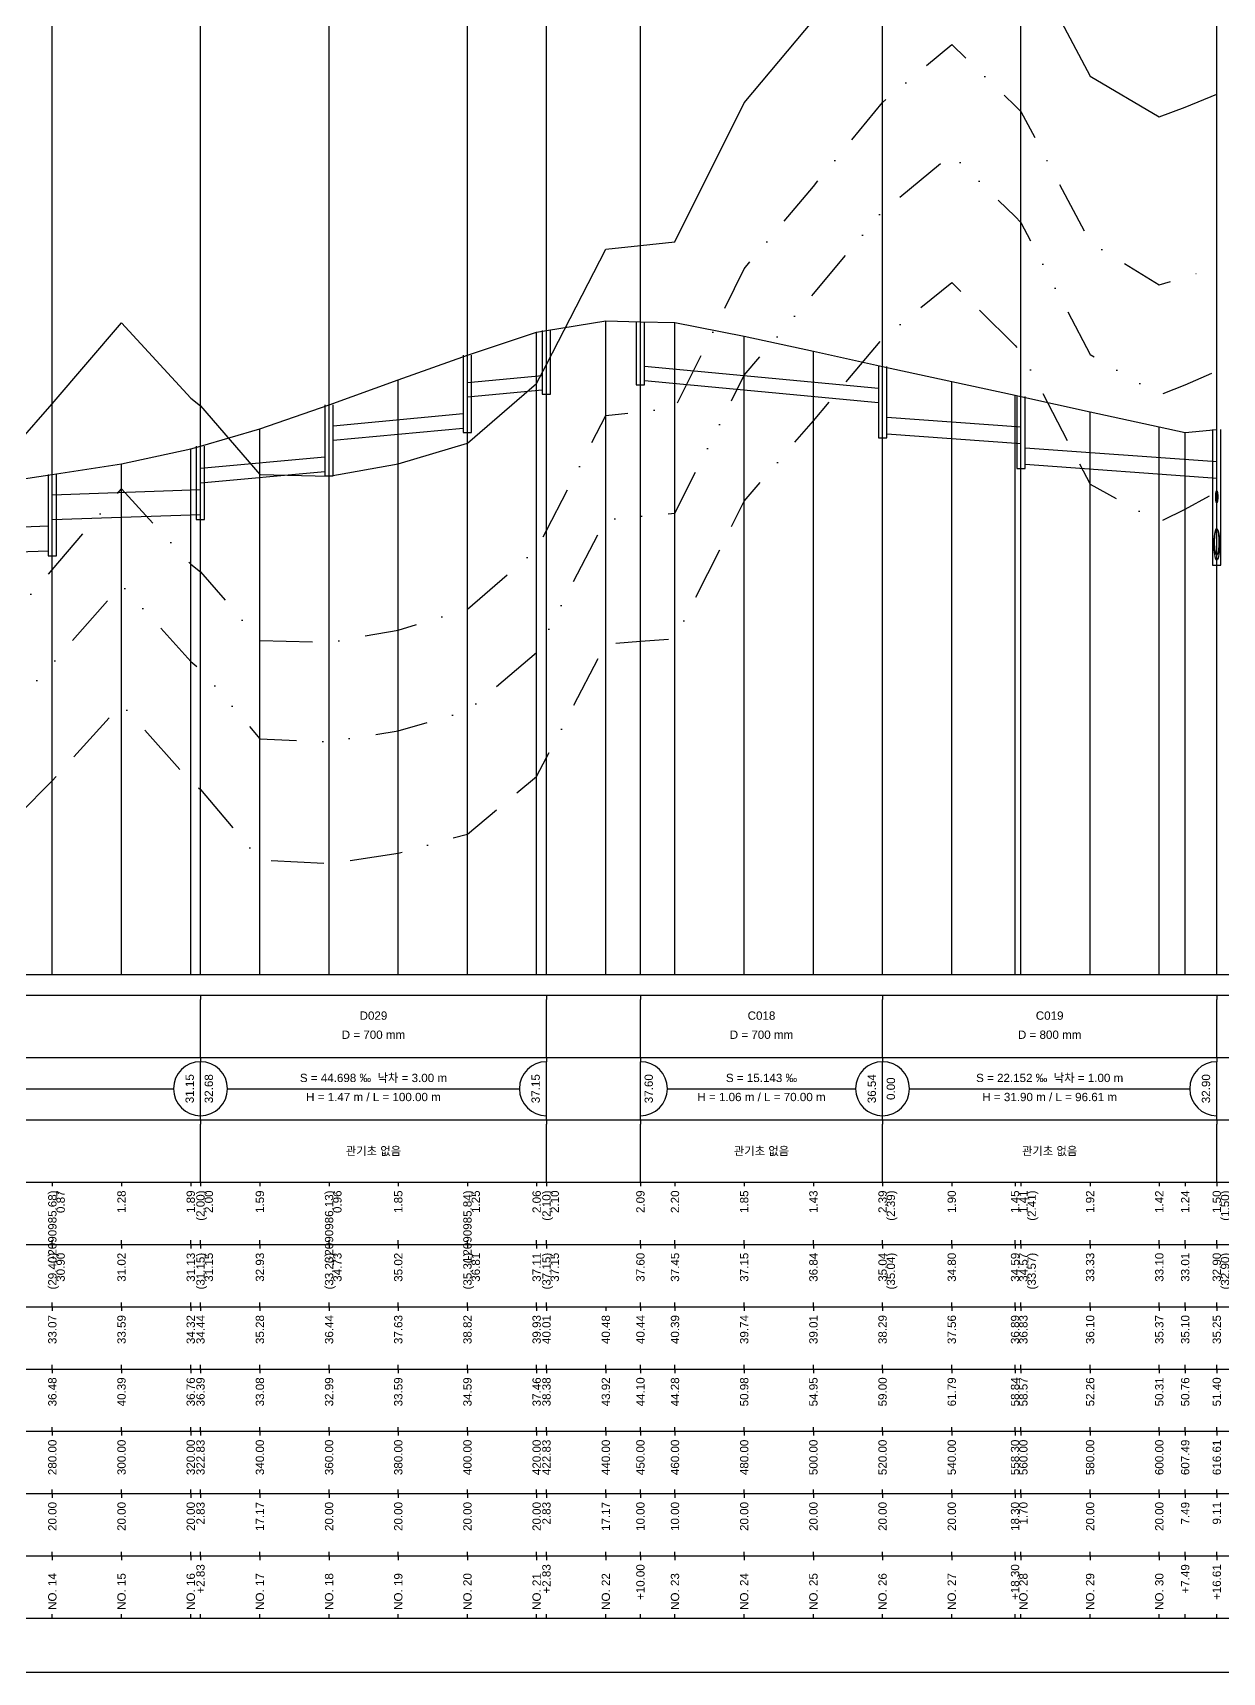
# Model space of a CAD drawing. Header units: millimetres. Extents: x -7351 to 135086, y 1419 to 5643.
# Drawn here: x 40588 to 40874.5, y 1419 to 1813.8 of the extents above; entities that cross this region are included whole.
import ezdxf
from ezdxf.enums import TextEntityAlignment as Align

# ---------------------------------------------------------------- set-up
doc = ezdxf.new("R2010")
doc.units = ezdxf.units.MM
for name, pattern in [('BORDER', [44.45, 12.7, -6.35, 12.7, -6.35, 0, -6.35]), ('DASHDOT', [25.4, 12.7, -6.35, 0, -6.35]), ('DIVIDE', [31.75, 12.7, -6.35, 0, -6.35, 0, -6.35])]:
    doc.linetypes.add(name, pattern=pattern)
for name, color, linetype in [('KZ_종단_계획선', 1, 'Continuous'), ('KZ_종단_관로', 4, 'Continuous'), ('KZ_종단_깃발', 7, 'Continuous'), ('KZ_종단_도각', 7, 'Continuous'), ('KZ_종단_맨홀', 4, 'Continuous'), ('KZ_종단_수직선', 7, 'Continuous'), ('KZ_종단_암선1', 56, 'DASHDOT'), ('KZ_종단_암선2', 4, 'DIVIDE'), ('KZ_종단_암선3', 6, 'BORDER'), ('KZ_종단_원형관', 4, 'Continuous'), ('KZ_종단_지반선', 3, 'Continuous'), ('KZ_종단_테이블문자', 7, 'Continuous'), ('KZ_종단_테이블선', 7, 'Continuous')]:
    doc.layers.add(name, color=color, linetype=linetype)
doc.styles.get("Standard").update_dxf_attribs({"font": 'arial.ttf'})

msp = doc.modelspace()

# ---------------------------------------------------------------- linework, layer by layer
at = {"layer": 'KZ_종단_계획선'}
msp.add_lwpolyline([(40576.03, 1704.92), (40592.69, 1707.4), (40609.36, 1710.01), (40626.03, 1713.64), (40628.38, 1714.25), (40642.69, 1718.43), (40659.36, 1724.24), (40676.03, 1730.19), (40692.69, 1736.14), (40709.36, 1741.69), (40711.72, 1742.08), (40726.03, 1744.44), (40734.36, 1744.22), (40742.69, 1744), (40759.36, 1740.75), (40776.03, 1737.11), (40792.69, 1733.47), (40809.36, 1729.83), (40824.61, 1726.5), (40826.03, 1726.19), (40842.69, 1722.54), (40859.36, 1718.9), (40865.6, 1717.54), (40873.2, 1718.28)], dxfattribs=at)
at = {"layer": 'KZ_종단_관로'}
for p, q in [((40735.36, 1733.54), (40791.69, 1728.24)), ((40692.69, 1729.61), (40710.72, 1731.29)), ((40735.36, 1730.04), (40791.69, 1724.74)), ((40692.69, 1726.11), (40710.72, 1727.79)), ((40660.36, 1719.17), (40691.69, 1722.11)), ((40793.69, 1721.24), (40826.03, 1718.88)), ((40660.36, 1715.67), (40691.69, 1718.61)), ((40793.69, 1717.24), (40826.03, 1714.88)), ((40827.03, 1713.88), (40873.2, 1710.54)), ((40628.38, 1708.94), (40658.36, 1711.67)), ((40827.03, 1709.88), (40873.2, 1706.54)), ((40628.38, 1705.44), (40658.36, 1708.17)), ((40592.69, 1702.56), (40628.38, 1703.79)), ((40592.69, 1696.56), (40628.38, 1697.79)), ((40543.69, 1693.33), (40591.69, 1695.06)), ((40543.69, 1687.33), (40591.69, 1689.06))]:
    msp.add_line(p, q, dxfattribs=at)
at = {"layer": 'KZ_종단_깃발'}
for p, q in [((40592.69, 1587.04), (40592.69, 1891)), ((40628.38, 1587.04), (40628.38, 1891)), ((40659.36, 1587.04), (40659.36, 1891)), ((40692.69, 1587.04), (40692.69, 1891)), ((40711.72, 1587.04), (40711.72, 1891)), ((40734.36, 1587.04), (40734.36, 1891)), ((40792.69, 1587.04), (40792.69, 1891)), ((40826.03, 1587.04), (40826.03, 1891)), ((40873.2, 1587.04), (40873.2, 1891))]:
    msp.add_line(p, q, dxfattribs=at)
at = {"layer": 'KZ_종단_도각'}
msp.add_lwpolyline([(40314.36, 1419.04), (41155.36, 1419.04), (41155.36, 2013.04), (40314.36, 2013.04)], close=True, dxfattribs=at)
at = {"layer": 'KZ_종단_맨홀'}
for points in [[(40710.72, 1742.08), (40710.72, 1726.75), (40712.72, 1726.75), (40712.72, 1742.08)], [(40733.36, 1744.22), (40733.36, 1729.06), (40735.36, 1729.06), (40735.36, 1744.22)], [(40691.69, 1736.14), (40691.69, 1717.57), (40693.69, 1717.57), (40693.69, 1736.14)], [(40791.69, 1733.47), (40791.69, 1716.23), (40793.69, 1716.23), (40793.69, 1733.47)], [(40825.03, 1726.19), (40825.03, 1708.87), (40827.03, 1708.87), (40827.03, 1726.19)], [(40658.36, 1724.24), (40658.36, 1707.13), (40660.36, 1707.13), (40660.36, 1724.24)], [(40872.2, 1718.28), (40872.2, 1685.6), (40874.2, 1685.6), (40874.2, 1718.28)], [(40627.38, 1714.25), (40627.38, 1696.56), (40629.38, 1696.56), (40629.38, 1714.25)], [(40591.69, 1707.4), (40591.69, 1687.83), (40593.69, 1687.83), (40593.69, 1707.4)]]:
    msp.add_lwpolyline(points, dxfattribs=at)
at = {"layer": 'KZ_종단_수직선'}
for p, q in [((40709.36, 1587.04), (40709.36, 1741.69)), ((40711.72, 1587.04), (40711.72, 1742.08)), ((40726.03, 1587.04), (40726.03, 1744.44)), ((40734.36, 1587.04), (40734.36, 1744.22)), ((40742.69, 1587.04), (40742.69, 1744)), ((40759.36, 1587.04), (40759.36, 1740.75)), ((40776.03, 1587.04), (40776.03, 1737.11)), ((40692.69, 1587.04), (40692.69, 1736.14)), ((40792.69, 1587.04), (40792.69, 1733.47)), ((40676.03, 1587.04), (40676.03, 1730.19)), ((40809.36, 1587.04), (40809.36, 1729.83)), ((40824.61, 1587.04), (40824.61, 1726.5)), ((40826.03, 1587.04), (40826.03, 1726.19)), ((40659.36, 1587.04), (40659.36, 1724.24)), ((40842.69, 1587.04), (40842.69, 1722.54)), ((40642.69, 1587.04), (40642.69, 1718.43)), ((40859.36, 1587.04), (40859.36, 1718.9)), ((40865.6, 1587.04), (40865.6, 1717.54)), ((40873.2, 1587.04), (40873.2, 1718.28)), ((40626.03, 1587.04), (40626.03, 1713.64)), ((40628.38, 1587.04), (40628.38, 1714.25)), ((40609.36, 1587.04), (40609.36, 1710.01)), ((40592.69, 1587.04), (40592.69, 1707.4))]:
    msp.add_line(p, q, dxfattribs=at)
at = {"layer": 'KZ_종단_암선1', "flags": 128}
msp.add_lwpolyline([(40359.36, 1652.81), (40364.88, 1659.89), (40364.88, 1659.89), (40364.88, 1659.89), (40364.88, 1659.89), (40364.88, 1652.55), (40376.03, 1674.18), (40376.45, 1676.28), (40392.69, 1690.95), (40409.36, 1686.85), (40426.03, 1685.72), (40442.69, 1682.06), (40459.36, 1684.26), (40476.03, 1692.26), (40492.69, 1686.11), (40505.27, 1679.6), (40505.27, 1679.6), (40505.27, 1679.6), (40505.27, 1679.6), (40505.27, 1679.6), (40505.27, 1679.6), (40505.27, 1679.64), (40509.36, 1677.47), (40511.1, 1676.97), (40526.03, 1672.6), (40542.69, 1664.63), (40559.36, 1665.29), (40576.03, 1665.64), (40592.69, 1684.49), (40609.36, 1703.99), (40626.03, 1685.85), (40628.38, 1683.98), (40642.69, 1667.45), (40659.36, 1667), (40676.03, 1669.97), (40692.69, 1675), (40709.36, 1689.35), (40711.72, 1693.92), (40726.03, 1721.65), (40734.36, 1722.55), (40742.69, 1723.45), (40759.36, 1756.95), (40776.03, 1776.81), (40792.69, 1797.04), (40809.36, 1811), (40824.61, 1796.24), (40826.03, 1794.87), (40842.69, 1763.36), (40859.36, 1753.07), (40865.6, 1754.94), (40873.2, 1757.62)], dxfattribs=at)
at = {"layer": 'KZ_종단_암선2', "flags": 128}
msp.add_lwpolyline([(40359.36, 1642.45), (40364.88, 1649.2), (40364.88, 1649.2), (40364.88, 1649.2), (40364.88, 1649.2), (40364.88, 1642.17), (40376.03, 1662.83), (40376.45, 1664.91), (40392.69, 1678.62), (40409.36, 1673.47), (40426.03, 1671.24), (40442.69, 1666.42), (40459.36, 1667.42), (40476.03, 1674.18), (40492.69, 1667.8), (40505.27, 1660.9), (40505.27, 1660.9), (40505.27, 1660.9), (40505.27, 1660.9), (40505.27, 1660.9), (40505.27, 1660.9), (40505.27, 1661.04), (40509.36, 1658.65), (40511.1, 1658.06), (40526.03, 1652.93), (40542.69, 1644.1), (40559.36, 1643.9), (40576.03, 1644.09), (40592.69, 1661.89), (40609.36, 1680.86), (40626.03, 1662.44), (40628.38, 1660.54), (40642.69, 1643.77), (40659.36, 1643.04), (40676.03, 1645.73), (40692.69, 1650.48), (40709.36, 1664.55), (40711.72, 1669.09), (40726.03, 1696.58), (40734.36, 1697.34), (40742.69, 1698.1), (40759.36, 1731.33), (40776.03, 1750.9), (40792.69, 1770.85), (40809.36, 1784.54), (40824.61, 1769.52), (40826.03, 1768.12), (40842.69, 1736.34), (40859.36, 1726.57), (40865.6, 1729), (40873.2, 1732.35)], dxfattribs=at)
at = {"layer": 'KZ_종단_암선3', "flags": 128}
msp.add_lwpolyline([(40359.36, 1628.9), (40364.88, 1635.23), (40364.88, 1635.23), (40364.88, 1635.23), (40364.88, 1635.23), (40364.88, 1628.61), (40376.03, 1647.99), (40376.45, 1650.03), (40392.69, 1662.49), (40409.36, 1655.98), (40426.03, 1652.31), (40442.69, 1645.98), (40459.36, 1645.4), (40476.03, 1650.54), (40492.69, 1643.85), (40505.27, 1636.55), (40505.27, 1636.55), (40505.27, 1636.55), (40505.27, 1636.55), (40505.27, 1636.55), (40505.27, 1636.55), (40505.27, 1636.77), (40509.36, 1634.17), (40511.1, 1633.48), (40526.03, 1627.57), (40542.69, 1617.87), (40559.36, 1616.79), (40576.03, 1616.94), (40592.69, 1633.64), (40609.36, 1652.13), (40626.03, 1633.53), (40628.38, 1631.6), (40642.69, 1614.67), (40659.36, 1613.77), (40676.03, 1616.27), (40692.69, 1620.85), (40709.36, 1634.74), (40711.72, 1639.25), (40726.03, 1666.59), (40734.36, 1667.26), (40742.69, 1667.93), (40759.36, 1700.97), (40776.03, 1720.36), (40792.69, 1740.14), (40809.36, 1753.65), (40824.61, 1738.46), (40826.03, 1737.05), (40842.69, 1705.08), (40859.36, 1695.99), (40865.6, 1699.06), (40873.2, 1703.2)], dxfattribs=at)
at = {"layer": 'KZ_종단_원형관'}
for p, q in [((40872.95, 1702.03), (40872.96, 1702.29)), ((40872.96, 1701.78), (40872.95, 1702.03)), ((40872.96, 1702.29), (40872.97, 1702.53)), ((40872.97, 1701.53), (40872.96, 1701.78)), ((40872.97, 1702.53), (40872.99, 1702.76)), ((40872.99, 1701.3), (40872.97, 1701.53)), ((40872.99, 1702.76), (40873.01, 1702.97)), ((40873.01, 1702.97), (40873.04, 1703.15)), ((40873.04, 1703.15), (40873.08, 1703.3)), ((40873.08, 1703.3), (40873.11, 1703.41)), ((40873.11, 1703.41), (40873.16, 1703.47)), ((40873.16, 1703.47), (40873.2, 1703.49)), ((40873.2, 1703.49), (40873.24, 1703.47)), ((40873.24, 1703.47), (40873.28, 1703.41)), ((40873.28, 1703.41), (40873.32, 1703.3)), ((40873.32, 1703.3), (40873.35, 1703.15)), ((40873.35, 1703.15), (40873.38, 1702.97)), ((40873.38, 1702.97), (40873.41, 1702.76)), ((40873.41, 1702.76), (40873.43, 1702.53)), ((40873.43, 1701.53), (40873.41, 1701.3)), ((40873.43, 1702.53), (40873.44, 1702.29)), ((40873.44, 1701.78), (40873.43, 1701.53)), ((40873.44, 1702.29), (40873.44, 1702.03)), ((40873.44, 1702.03), (40873.44, 1701.78)), ((40873.01, 1701.1), (40872.99, 1701.3)), ((40873.04, 1700.92), (40873.01, 1701.1)), ((40873.08, 1700.77), (40873.04, 1700.92)), ((40873.11, 1700.66), (40873.08, 1700.77)), ((40873.16, 1700.6), (40873.11, 1700.66)), ((40873.2, 1700.57), (40873.16, 1700.6)), ((40873.24, 1700.6), (40873.2, 1700.57)), ((40873.28, 1700.66), (40873.24, 1700.6)), ((40873.32, 1700.77), (40873.28, 1700.66)), ((40873.35, 1700.92), (40873.32, 1700.77)), ((40873.38, 1701.1), (40873.35, 1700.92)), ((40873.41, 1701.3), (40873.38, 1701.1)), ((40872.71, 1693.05), (40872.79, 1693.52)), ((40872.79, 1693.52), (40872.88, 1693.9)), ((40872.8, 1693.14), (40872.86, 1693.52)), ((40872.86, 1693.52), (40872.94, 1693.83)), ((40872.88, 1693.9), (40872.98, 1694.18)), ((40872.94, 1693.83), (40873.02, 1694.06)), ((40872.98, 1694.18), (40873.09, 1694.35)), ((40873.02, 1694.06), (40873.11, 1694.2)), ((40873.09, 1694.35), (40873.2, 1694.41)), ((40873.11, 1694.2), (40873.2, 1694.25)), ((40873.2, 1694.41), (40873.31, 1694.35)), ((40873.2, 1694.25), (40873.29, 1694.2)), ((40873.29, 1694.2), (40873.37, 1694.06)), ((40873.31, 1694.35), (40873.41, 1694.18)), ((40873.37, 1694.06), (40873.46, 1693.83)), ((40873.41, 1694.18), (40873.51, 1693.9)), ((40873.46, 1693.83), (40873.53, 1693.52)), ((40873.51, 1693.9), (40873.61, 1693.52)), ((40873.53, 1693.52), (40873.59, 1693.14)), ((40873.61, 1693.52), (40873.68, 1693.05)), ((40872.56, 1690.6), (40872.57, 1691.26)), ((40872.57, 1689.94), (40872.56, 1690.6)), ((40872.57, 1691.26), (40872.6, 1691.9)), ((40872.6, 1689.3), (40872.57, 1689.94)), ((40872.6, 1691.9), (40872.65, 1692.5)), ((40872.65, 1692.5), (40872.71, 1693.05)), ((40872.68, 1691.14), (40872.69, 1691.68)), ((40872.69, 1690.6), (40872.68, 1691.14)), ((40872.69, 1691.68), (40872.71, 1692.21)), ((40872.71, 1690.08), (40872.69, 1690.6)), ((40872.71, 1692.21), (40872.75, 1692.7)), ((40872.75, 1689.59), (40872.71, 1690.08)), ((40872.75, 1692.7), (40872.8, 1693.14)), ((40872.8, 1689.15), (40872.75, 1689.59)), ((40873.59, 1693.14), (40873.65, 1692.7)), ((40873.65, 1689.59), (40873.59, 1689.15)), ((40873.65, 1692.7), (40873.68, 1692.21)), ((40873.68, 1690.08), (40873.65, 1689.59)), ((40873.68, 1693.05), (40873.75, 1692.5)), ((40873.68, 1692.21), (40873.71, 1691.68)), ((40873.71, 1690.6), (40873.68, 1690.08)), ((40873.71, 1691.68), (40873.71, 1691.14)), ((40873.71, 1691.14), (40873.71, 1690.6)), ((40873.75, 1692.5), (40873.79, 1691.9)), ((40873.79, 1691.9), (40873.82, 1691.26)), ((40873.82, 1689.94), (40873.79, 1689.3)), ((40873.82, 1691.26), (40873.83, 1690.6)), ((40873.83, 1690.6), (40873.82, 1689.94)), ((40872.65, 1688.69), (40872.6, 1689.3)), ((40872.71, 1688.15), (40872.65, 1688.69)), ((40872.79, 1687.68), (40872.71, 1688.15)), ((40872.88, 1687.3), (40872.79, 1687.68)), ((40872.86, 1688.77), (40872.8, 1689.15)), ((40872.94, 1688.45), (40872.86, 1688.77)), ((40872.98, 1687.02), (40872.88, 1687.3)), ((40873.02, 1688.23), (40872.94, 1688.45)), ((40873.09, 1686.85), (40872.98, 1687.02)), ((40873.11, 1688.09), (40873.02, 1688.23)), ((40873.2, 1686.79), (40873.09, 1686.85)), ((40873.2, 1688.04), (40873.11, 1688.09)), ((40873.29, 1688.09), (40873.2, 1688.04)), ((40873.31, 1686.85), (40873.2, 1686.79)), ((40873.37, 1688.23), (40873.29, 1688.09)), ((40873.41, 1687.02), (40873.31, 1686.85)), ((40873.46, 1688.45), (40873.37, 1688.23)), ((40873.51, 1687.3), (40873.41, 1687.02)), ((40873.53, 1688.77), (40873.46, 1688.45)), ((40873.61, 1687.68), (40873.51, 1687.3)), ((40873.59, 1689.15), (40873.53, 1688.77)), ((40873.68, 1688.15), (40873.61, 1687.68)), ((40873.75, 1688.69), (40873.68, 1688.15)), ((40873.79, 1689.3), (40873.75, 1688.69))]:
    msp.add_line(p, q, dxfattribs=at)
at = {"layer": 'KZ_종단_지반선', "flags": 128}
for points in [[(40826.03, 1834.87), (40842.69, 1803.36), (40859.36, 1793.57), (40865.6, 1795.84), (40873.2, 1799.02)], [(40576.03, 1705.54), (40592.69, 1724.46), (40609.36, 1743.99), (40626.03, 1725.85), (40628.38, 1723.98), (40642.69, 1707.45), (40659.36, 1707), (40676.03, 1709.97), (40692.69, 1715), (40709.36, 1729.35), (40711.72, 1733.92), (40726.03, 1761.65), (40734.36, 1762.55), (40742.69, 1763.45), (40759.36, 1796.95), (40776.03, 1816.81)]]:
    msp.add_lwpolyline(points, dxfattribs=at)
at = {"layer": 'KZ_종단_테이블문자'}
for p, q in [((40628.38, 1582.04), (40628.38, 1581.04)), ((40628.38, 1582.04), (40628.38, 1581.04)), ((40628.38, 1568.04), (40628.38, 1581.04)), ((40628.38, 1568.04), (40628.38, 1581.04)), ((40711.72, 1582.04), (40711.72, 1581.04)), ((40711.72, 1568.04), (40711.72, 1581.04)), ((40734.36, 1582.04), (40734.36, 1581.04)), ((40734.36, 1568.04), (40734.36, 1581.04)), ((40792.69, 1582.04), (40792.69, 1581.04)), ((40792.69, 1582.04), (40792.69, 1581.04)), ((40792.69, 1568.04), (40792.69, 1581.04)), ((40792.69, 1568.04), (40792.69, 1581.04)), ((40873.2, 1582.04), (40873.2, 1581.04)), ((40873.2, 1568.04), (40873.2, 1581.04)), ((40628.38, 1567.04), (40628.38, 1568.04)), ((40628.38, 1567.04), (40628.38, 1568.04)), ((40711.72, 1567.04), (40711.72, 1568.04)), ((40734.36, 1567.04), (40734.36, 1568.04)), ((40792.69, 1567.04), (40792.69, 1568.04)), ((40792.69, 1567.04), (40792.69, 1568.04)), ((40873.2, 1567.04), (40873.2, 1568.04)), ((40628.38, 1567.04), (40628.38, 1566.04)), ((40628.38, 1567.04), (40628.38, 1566.04)), ((40628.38, 1553.04), (40628.38, 1566.04)), ((40628.38, 1553.04), (40628.38, 1566.04)), ((40711.72, 1567.04), (40711.72, 1566.04)), ((40711.72, 1553.04), (40711.72, 1566.04)), ((40734.36, 1567.04), (40734.36, 1566.04)), ((40734.36, 1553.04), (40734.36, 1566.04)), ((40792.69, 1567.04), (40792.69, 1566.04)), ((40792.69, 1567.04), (40792.69, 1566.04)), ((40792.69, 1553.04), (40792.69, 1566.04)), ((40792.69, 1553.04), (40792.69, 1566.04)), ((40873.2, 1567.04), (40873.2, 1566.04)), ((40873.2, 1553.04), (40873.2, 1566.04)), ((40511.68, 1559.54), (40621.97, 1559.54)), ((40634.8, 1559.54), (40705.3, 1559.54)), ((40740.78, 1559.54), (40786.28, 1559.54)), ((40799.11, 1559.54), (40866.78, 1559.54)), ((40628.38, 1552.04), (40628.38, 1553.04)), ((40628.38, 1552.04), (40628.38, 1553.04)), ((40628.38, 1552.04), (40628.38, 1551.04)), ((40628.38, 1552.04), (40628.38, 1551.04)), ((40711.72, 1552.04), (40711.72, 1553.04)), ((40711.72, 1552.04), (40711.72, 1551.04)), ((40734.36, 1552.04), (40734.36, 1553.04)), ((40734.36, 1552.04), (40734.36, 1551.04)), ((40792.69, 1552.04), (40792.69, 1553.04)), ((40792.69, 1552.04), (40792.69, 1553.04)), ((40792.69, 1552.04), (40792.69, 1551.04)), ((40792.69, 1552.04), (40792.69, 1551.04)), ((40873.2, 1552.04), (40873.2, 1553.04)), ((40873.2, 1552.04), (40873.2, 1551.04)), ((40628.38, 1538.04), (40628.38, 1551.04)), ((40628.38, 1538.04), (40628.38, 1551.04)), ((40711.72, 1538.04), (40711.72, 1551.04)), ((40734.36, 1538.04), (40734.36, 1551.04)), ((40792.69, 1538.04), (40792.69, 1551.04)), ((40792.69, 1538.04), (40792.69, 1551.04)), ((40873.2, 1538.04), (40873.2, 1551.04)), ((40628.38, 1537.04), (40628.38, 1538.04)), ((40628.38, 1537.04), (40628.38, 1538.04)), ((40711.72, 1537.04), (40711.72, 1538.04)), ((40734.36, 1537.04), (40734.36, 1538.04)), ((40792.69, 1537.04), (40792.69, 1538.04)), ((40792.69, 1537.04), (40792.69, 1538.04)), ((40873.2, 1537.04), (40873.2, 1538.04))]:
    msp.add_line(p, q, dxfattribs=at)
for centre, start, end in [((40628.38, 1559.54), 90, 270), ((40628.38, 1559.54), 270, 90), ((40711.72, 1559.54), 90, 270), ((40734.36, 1559.54), 270, 90), ((40792.69, 1559.54), 90, 270), ((40792.69, 1559.54), 270, 90), ((40873.2, 1559.54), 90, 270)]:
    msp.add_arc(centre, 6.5, start, end, dxfattribs=at)
at = {"layer": 'KZ_종단_테이블선'}
for p, q in [((40339.36, 1587.04), (40878.2, 1587.04)), ((40339.36, 1582.04), (40878.2, 1582.04)), ((40339.36, 1567.04), (40878.2, 1567.04)), ((40339.36, 1552.04), (40878.2, 1552.04)), ((40339.36, 1537.04), (40878.2, 1537.04)), ((40592.69, 1537.04), (40592.69, 1536.04)), ((40609.36, 1537.04), (40609.36, 1536.04)), ((40626.03, 1537.04), (40626.03, 1536.04)), ((40628.38, 1537.04), (40628.38, 1536.04)), ((40642.69, 1537.04), (40642.69, 1536.04)), ((40659.36, 1537.04), (40659.36, 1536.04)), ((40676.03, 1537.04), (40676.03, 1536.04)), ((40692.69, 1537.04), (40692.69, 1536.04)), ((40709.36, 1537.04), (40709.36, 1536.04)), ((40711.72, 1537.04), (40711.72, 1536.04)), ((40734.36, 1537.04), (40734.36, 1536.04)), ((40742.69, 1537.04), (40742.69, 1536.04)), ((40759.36, 1537.04), (40759.36, 1536.04)), ((40776.03, 1537.04), (40776.03, 1536.04)), ((40792.69, 1537.04), (40792.69, 1536.04)), ((40809.36, 1537.04), (40809.36, 1536.04)), ((40824.61, 1537.04), (40824.61, 1536.04)), ((40826.03, 1537.04), (40826.03, 1536.04)), ((40842.69, 1537.04), (40842.69, 1536.04)), ((40859.36, 1537.04), (40859.36, 1536.04)), ((40865.6, 1537.04), (40865.6, 1536.04)), ((40873.2, 1537.04), (40873.2, 1536.04)), ((40339.36, 1522.04), (40878.2, 1522.04)), ((40592.69, 1522.04), (40592.69, 1523.04)), ((40592.69, 1522.04), (40592.69, 1521.04)), ((40609.36, 1522.04), (40609.36, 1523.04)), ((40609.36, 1522.04), (40609.36, 1521.04)), ((40626.03, 1522.04), (40626.03, 1523.04)), ((40626.03, 1522.04), (40626.03, 1521.04)), ((40628.38, 1522.04), (40628.38, 1523.04)), ((40628.38, 1522.04), (40628.38, 1521.04)), ((40642.69, 1522.04), (40642.69, 1523.04)), ((40642.69, 1522.04), (40642.69, 1521.04)), ((40659.36, 1522.04), (40659.36, 1523.04)), ((40659.36, 1522.04), (40659.36, 1521.04)), ((40676.03, 1522.04), (40676.03, 1523.04)), ((40676.03, 1522.04), (40676.03, 1521.04)), ((40692.69, 1522.04), (40692.69, 1523.04)), ((40692.69, 1522.04), (40692.69, 1521.04)), ((40709.36, 1522.04), (40709.36, 1523.04)), ((40709.36, 1522.04), (40709.36, 1521.04)), ((40711.72, 1522.04), (40711.72, 1523.04)), ((40711.72, 1522.04), (40711.72, 1521.04)), ((40734.36, 1522.04), (40734.36, 1523.04)), ((40734.36, 1522.04), (40734.36, 1521.04)), ((40742.69, 1522.04), (40742.69, 1523.04)), ((40742.69, 1522.04), (40742.69, 1521.04)), ((40759.36, 1522.04), (40759.36, 1523.04)), ((40759.36, 1522.04), (40759.36, 1521.04)), ((40776.03, 1522.04), (40776.03, 1523.04)), ((40776.03, 1522.04), (40776.03, 1521.04)), ((40792.69, 1522.04), (40792.69, 1523.04)), ((40792.69, 1522.04), (40792.69, 1521.04)), ((40809.36, 1522.04), (40809.36, 1523.04)), ((40809.36, 1522.04), (40809.36, 1521.04)), ((40824.61, 1522.04), (40824.61, 1523.04)), ((40824.61, 1522.04), (40824.61, 1521.04)), ((40826.03, 1522.04), (40826.03, 1523.04)), ((40826.03, 1522.04), (40826.03, 1521.04)), ((40842.69, 1522.04), (40842.69, 1523.04)), ((40842.69, 1522.04), (40842.69, 1521.04)), ((40859.36, 1522.04), (40859.36, 1523.04)), ((40859.36, 1522.04), (40859.36, 1521.04)), ((40865.6, 1522.04), (40865.6, 1523.04)), ((40865.6, 1522.04), (40865.6, 1521.04)), ((40873.2, 1522.04), (40873.2, 1523.04)), ((40873.2, 1522.04), (40873.2, 1521.04)), ((40592.69, 1507.04), (40592.69, 1508.04)), ((40609.36, 1507.04), (40609.36, 1508.04)), ((40626.03, 1507.04), (40626.03, 1508.04)), ((40628.38, 1507.04), (40628.38, 1508.04)), ((40642.69, 1507.04), (40642.69, 1508.04)), ((40659.36, 1507.04), (40659.36, 1508.04)), ((40676.03, 1507.04), (40676.03, 1508.04)), ((40692.69, 1507.04), (40692.69, 1508.04)), ((40709.36, 1507.04), (40709.36, 1508.04)), ((40711.72, 1507.04), (40711.72, 1508.04)), ((40734.36, 1507.04), (40734.36, 1508.04)), ((40742.69, 1507.04), (40742.69, 1508.04)), ((40759.36, 1507.04), (40759.36, 1508.04)), ((40776.03, 1507.04), (40776.03, 1508.04)), ((40792.69, 1507.04), (40792.69, 1508.04)), ((40809.36, 1507.04), (40809.36, 1508.04)), ((40824.61, 1507.04), (40824.61, 1508.04)), ((40826.03, 1507.04), (40826.03, 1508.04)), ((40842.69, 1507.04), (40842.69, 1508.04)), ((40859.36, 1507.04), (40859.36, 1508.04)), ((40865.6, 1507.04), (40865.6, 1508.04)), ((40873.2, 1507.04), (40873.2, 1508.04)), ((40339.36, 1507.04), (40878.2, 1507.04)), ((40592.69, 1507.04), (40592.69, 1506.04)), ((40609.36, 1507.04), (40609.36, 1506.04)), ((40626.03, 1507.04), (40626.03, 1506.04)), ((40628.38, 1507.04), (40628.38, 1506.04)), ((40642.69, 1507.04), (40642.69, 1506.04)), ((40659.36, 1507.04), (40659.36, 1506.04)), ((40676.03, 1507.04), (40676.03, 1506.04)), ((40692.69, 1507.04), (40692.69, 1506.04)), ((40709.36, 1507.04), (40709.36, 1506.04)), ((40711.72, 1507.04), (40711.72, 1506.04)), ((40726.03, 1507.04), (40726.03, 1506.04)), ((40734.36, 1507.04), (40734.36, 1506.04)), ((40742.69, 1507.04), (40742.69, 1506.04)), ((40759.36, 1507.04), (40759.36, 1506.04)), ((40776.03, 1507.04), (40776.03, 1506.04)), ((40792.69, 1507.04), (40792.69, 1506.04)), ((40809.36, 1507.04), (40809.36, 1506.04)), ((40824.61, 1507.04), (40824.61, 1506.04)), ((40826.03, 1507.04), (40826.03, 1506.04)), ((40842.69, 1507.04), (40842.69, 1506.04)), ((40859.36, 1507.04), (40859.36, 1506.04)), ((40865.6, 1507.04), (40865.6, 1506.04)), ((40873.2, 1507.04), (40873.2, 1506.04)), ((40592.69, 1492.04), (40592.69, 1493.04)), ((40609.36, 1492.04), (40609.36, 1493.04)), ((40626.03, 1492.04), (40626.03, 1493.04)), ((40628.38, 1492.04), (40628.38, 1493.04)), ((40642.69, 1492.04), (40642.69, 1493.04)), ((40659.36, 1492.04), (40659.36, 1493.04)), ((40676.03, 1492.04), (40676.03, 1493.04)), ((40692.69, 1492.04), (40692.69, 1493.04)), ((40709.36, 1492.04), (40709.36, 1493.04)), ((40711.72, 1492.04), (40711.72, 1493.04)), ((40726.03, 1492.04), (40726.03, 1493.04)), ((40734.36, 1492.04), (40734.36, 1493.04)), ((40742.69, 1492.04), (40742.69, 1493.04)), ((40759.36, 1492.04), (40759.36, 1493.04)), ((40776.03, 1492.04), (40776.03, 1493.04)), ((40792.69, 1492.04), (40792.69, 1493.04)), ((40809.36, 1492.04), (40809.36, 1493.04)), ((40824.61, 1492.04), (40824.61, 1493.04)), ((40826.03, 1492.04), (40826.03, 1493.04)), ((40842.69, 1492.04), (40842.69, 1493.04)), ((40859.36, 1492.04), (40859.36, 1493.04)), ((40865.6, 1492.04), (40865.6, 1493.04)), ((40873.2, 1492.04), (40873.2, 1493.04)), ((40339.36, 1492.04), (40878.2, 1492.04)), ((40592.69, 1492.04), (40592.69, 1491.04)), ((40609.36, 1492.04), (40609.36, 1491.04)), ((40626.03, 1492.04), (40626.03, 1491.04)), ((40628.38, 1492.04), (40628.38, 1491.04)), ((40642.69, 1492.04), (40642.69, 1491.04)), ((40659.36, 1492.04), (40659.36, 1491.04)), ((40676.03, 1492.04), (40676.03, 1491.04)), ((40692.69, 1492.04), (40692.69, 1491.04)), ((40709.36, 1492.04), (40709.36, 1491.04)), ((40711.72, 1492.04), (40711.72, 1491.04)), ((40726.03, 1492.04), (40726.03, 1491.04)), ((40734.36, 1492.04), (40734.36, 1491.04)), ((40742.69, 1492.04), (40742.69, 1491.04)), ((40759.36, 1492.04), (40759.36, 1491.04)), ((40776.03, 1492.04), (40776.03, 1491.04)), ((40792.69, 1492.04), (40792.69, 1491.04)), ((40809.36, 1492.04), (40809.36, 1491.04)), ((40824.61, 1492.04), (40824.61, 1491.04)), ((40826.03, 1492.04), (40826.03, 1491.04)), ((40842.69, 1492.04), (40842.69, 1491.04)), ((40859.36, 1492.04), (40859.36, 1491.04)), ((40865.6, 1492.04), (40865.6, 1491.04)), ((40873.2, 1492.04), (40873.2, 1491.04)), ((40339.36, 1477.04), (40878.2, 1477.04)), ((40592.69, 1477.04), (40592.69, 1478.04)), ((40592.69, 1477.04), (40592.69, 1476.04)), ((40609.36, 1477.04), (40609.36, 1478.04)), ((40609.36, 1477.04), (40609.36, 1476.04)), ((40626.03, 1477.04), (40626.03, 1478.04)), ((40626.03, 1477.04), (40626.03, 1476.04)), ((40628.38, 1477.04), (40628.38, 1478.04)), ((40628.38, 1477.04), (40628.38, 1476.04)), ((40642.69, 1477.04), (40642.69, 1478.04)), ((40642.69, 1477.04), (40642.69, 1476.04)), ((40659.36, 1477.04), (40659.36, 1478.04)), ((40659.36, 1477.04), (40659.36, 1476.04)), ((40676.03, 1477.04), (40676.03, 1478.04)), ((40676.03, 1477.04), (40676.03, 1476.04)), ((40692.69, 1477.04), (40692.69, 1478.04)), ((40692.69, 1477.04), (40692.69, 1476.04)), ((40709.36, 1477.04), (40709.36, 1478.04)), ((40709.36, 1477.04), (40709.36, 1476.04)), ((40711.72, 1477.04), (40711.72, 1478.04)), ((40711.72, 1477.04), (40711.72, 1476.04)), ((40726.03, 1477.04), (40726.03, 1478.04)), ((40726.03, 1477.04), (40726.03, 1476.04)), ((40734.36, 1477.04), (40734.36, 1478.04)), ((40734.36, 1477.04), (40734.36, 1476.04)), ((40742.69, 1477.04), (40742.69, 1478.04)), ((40742.69, 1477.04), (40742.69, 1476.04)), ((40759.36, 1477.04), (40759.36, 1478.04)), ((40759.36, 1477.04), (40759.36, 1476.04)), ((40776.03, 1477.04), (40776.03, 1478.04)), ((40776.03, 1477.04), (40776.03, 1476.04)), ((40792.69, 1477.04), (40792.69, 1478.04)), ((40792.69, 1477.04), (40792.69, 1476.04)), ((40809.36, 1477.04), (40809.36, 1478.04)), ((40809.36, 1477.04), (40809.36, 1476.04)), ((40824.61, 1477.04), (40824.61, 1478.04)), ((40824.61, 1477.04), (40824.61, 1476.04)), ((40826.03, 1477.04), (40826.03, 1478.04)), ((40826.03, 1477.04), (40826.03, 1476.04)), ((40842.69, 1477.04), (40842.69, 1478.04)), ((40842.69, 1477.04), (40842.69, 1476.04)), ((40859.36, 1477.04), (40859.36, 1478.04)), ((40859.36, 1477.04), (40859.36, 1476.04)), ((40865.6, 1477.04), (40865.6, 1478.04)), ((40865.6, 1477.04), (40865.6, 1476.04)), ((40873.2, 1477.04), (40873.2, 1478.04)), ((40873.2, 1477.04), (40873.2, 1476.04)), ((40339.36, 1462.04), (40878.2, 1462.04)), ((40592.69, 1462.04), (40592.69, 1463.04)), ((40592.69, 1462.04), (40592.69, 1461.04)), ((40609.36, 1462.04), (40609.36, 1463.04)), ((40609.36, 1462.04), (40609.36, 1461.04)), ((40626.03, 1462.04), (40626.03, 1463.04)), ((40626.03, 1462.04), (40626.03, 1461.04)), ((40628.38, 1462.04), (40628.38, 1463.04)), ((40628.38, 1462.04), (40628.38, 1461.04)), ((40642.69, 1462.04), (40642.69, 1463.04)), ((40642.69, 1462.04), (40642.69, 1461.04)), ((40659.36, 1462.04), (40659.36, 1463.04)), ((40659.36, 1462.04), (40659.36, 1461.04)), ((40676.03, 1462.04), (40676.03, 1463.04)), ((40676.03, 1462.04), (40676.03, 1461.04)), ((40692.69, 1462.04), (40692.69, 1463.04)), ((40692.69, 1462.04), (40692.69, 1461.04)), ((40709.36, 1462.04), (40709.36, 1463.04)), ((40709.36, 1462.04), (40709.36, 1461.04)), ((40711.72, 1462.04), (40711.72, 1463.04)), ((40711.72, 1462.04), (40711.72, 1461.04)), ((40726.03, 1462.04), (40726.03, 1463.04)), ((40726.03, 1462.04), (40726.03, 1461.04)), ((40734.36, 1462.04), (40734.36, 1463.04)), ((40734.36, 1462.04), (40734.36, 1461.04)), ((40742.69, 1462.04), (40742.69, 1463.04)), ((40742.69, 1462.04), (40742.69, 1461.04)), ((40759.36, 1462.04), (40759.36, 1463.04)), ((40759.36, 1462.04), (40759.36, 1461.04)), ((40776.03, 1462.04), (40776.03, 1463.04)), ((40776.03, 1462.04), (40776.03, 1461.04)), ((40792.69, 1462.04), (40792.69, 1463.04)), ((40792.69, 1462.04), (40792.69, 1461.04)), ((40809.36, 1462.04), (40809.36, 1463.04)), ((40809.36, 1462.04), (40809.36, 1461.04)), ((40824.61, 1462.04), (40824.61, 1463.04)), ((40824.61, 1462.04), (40824.61, 1461.04)), ((40826.03, 1462.04), (40826.03, 1463.04)), ((40826.03, 1462.04), (40826.03, 1461.04)), ((40842.69, 1462.04), (40842.69, 1463.04)), ((40842.69, 1462.04), (40842.69, 1461.04)), ((40859.36, 1462.04), (40859.36, 1463.04)), ((40859.36, 1462.04), (40859.36, 1461.04)), ((40865.6, 1462.04), (40865.6, 1463.04)), ((40865.6, 1462.04), (40865.6, 1461.04)), ((40873.2, 1462.04), (40873.2, 1463.04)), ((40873.2, 1462.04), (40873.2, 1461.04)), ((40339.36, 1447.04), (40878.2, 1447.04)), ((40592.69, 1447.04), (40592.69, 1448.04)), ((40592.69, 1447.04), (40592.69, 1446.04)), ((40609.36, 1447.04), (40609.36, 1448.04)), ((40609.36, 1447.04), (40609.36, 1446.04)), ((40626.03, 1447.04), (40626.03, 1448.04)), ((40626.03, 1447.04), (40626.03, 1446.04)), ((40628.38, 1447.04), (40628.38, 1448.04)), ((40628.38, 1447.04), (40628.38, 1446.04)), ((40642.69, 1447.04), (40642.69, 1448.04)), ((40642.69, 1447.04), (40642.69, 1446.04)), ((40659.36, 1447.04), (40659.36, 1448.04)), ((40659.36, 1447.04), (40659.36, 1446.04)), ((40676.03, 1447.04), (40676.03, 1448.04)), ((40676.03, 1447.04), (40676.03, 1446.04)), ((40692.69, 1447.04), (40692.69, 1448.04)), ((40692.69, 1447.04), (40692.69, 1446.04)), ((40709.36, 1447.04), (40709.36, 1448.04)), ((40709.36, 1447.04), (40709.36, 1446.04)), ((40711.72, 1447.04), (40711.72, 1448.04)), ((40711.72, 1447.04), (40711.72, 1446.04)), ((40726.03, 1447.04), (40726.03, 1448.04)), ((40726.03, 1447.04), (40726.03, 1446.04)), ((40734.36, 1447.04), (40734.36, 1448.04)), ((40734.36, 1447.04), (40734.36, 1446.04)), ((40742.69, 1447.04), (40742.69, 1448.04)), ((40742.69, 1447.04), (40742.69, 1446.04)), ((40759.36, 1447.04), (40759.36, 1448.04)), ((40759.36, 1447.04), (40759.36, 1446.04)), ((40776.03, 1447.04), (40776.03, 1448.04)), ((40776.03, 1447.04), (40776.03, 1446.04)), ((40792.69, 1447.04), (40792.69, 1448.04)), ((40792.69, 1447.04), (40792.69, 1446.04)), ((40809.36, 1447.04), (40809.36, 1448.04)), ((40809.36, 1447.04), (40809.36, 1446.04)), ((40824.61, 1447.04), (40824.61, 1448.04)), ((40824.61, 1447.04), (40824.61, 1446.04)), ((40826.03, 1447.04), (40826.03, 1448.04)), ((40826.03, 1447.04), (40826.03, 1446.04)), ((40842.69, 1447.04), (40842.69, 1448.04)), ((40842.69, 1447.04), (40842.69, 1446.04)), ((40859.36, 1447.04), (40859.36, 1448.04)), ((40859.36, 1447.04), (40859.36, 1446.04)), ((40865.6, 1447.04), (40865.6, 1448.04)), ((40865.6, 1447.04), (40865.6, 1446.04)), ((40873.2, 1447.04), (40873.2, 1448.04)), ((40873.2, 1447.04), (40873.2, 1446.04)), ((40592.69, 1432.04), (40592.69, 1433.04)), ((40609.36, 1432.04), (40609.36, 1433.04)), ((40626.03, 1432.04), (40626.03, 1433.04)), ((40628.38, 1432.04), (40628.38, 1433.04)), ((40642.69, 1432.04), (40642.69, 1433.04)), ((40659.36, 1432.04), (40659.36, 1433.04)), ((40676.03, 1432.04), (40676.03, 1433.04)), ((40692.69, 1432.04), (40692.69, 1433.04)), ((40709.36, 1432.04), (40709.36, 1433.04)), ((40711.72, 1432.04), (40711.72, 1433.04)), ((40726.03, 1432.04), (40726.03, 1433.04)), ((40734.36, 1432.04), (40734.36, 1433.04)), ((40742.69, 1432.04), (40742.69, 1433.04)), ((40759.36, 1432.04), (40759.36, 1433.04)), ((40776.03, 1432.04), (40776.03, 1433.04)), ((40792.69, 1432.04), (40792.69, 1433.04)), ((40809.36, 1432.04), (40809.36, 1433.04)), ((40824.61, 1432.04), (40824.61, 1433.04)), ((40826.03, 1432.04), (40826.03, 1433.04)), ((40842.69, 1432.04), (40842.69, 1433.04)), ((40859.36, 1432.04), (40859.36, 1433.04)), ((40865.6, 1432.04), (40865.6, 1433.04)), ((40873.2, 1432.04), (40873.2, 1433.04)), ((40339.36, 1432.04), (40878.2, 1432.04))]:
    msp.add_line(p, q, dxfattribs=at)

# ---------------------------------------------------------------- texts
at = {"layer": 'KZ_종단_테이블문자'}
for s, p in [('D029', (40670.05, 1575.54)), ('C018', (40763.53, 1575.54)), ('C019', (40832.95, 1575.54)), ('S = 44.698 ‰  낙차 = 3.00 m', (40670.05, 1560.54)), ('S = 22.152 ‰  낙차 = 1.00 m', (40832.95, 1560.54)), ('S = 15.143 ‰', (40763.53, 1560.54))]:
    msp.add_text(s, height=2, dxfattribs=at).set_placement(p, align=Align.BOTTOM_CENTER)
for s, p in [('D = 700 mm', (40670.05, 1573.54)), ('D = 700 mm', (40763.53, 1573.54)), ('D = 800 mm', (40832.95, 1573.54)), ('H = 1.47 m / L = 100.00 m', (40670.05, 1558.54)), ('H = 1.06 m / L = 70.00 m', (40763.53, 1558.54)), ('H = 31.90 m / L = 96.61 m', (40832.95, 1558.54))]:
    msp.add_text(s, height=2, dxfattribs=at).set_placement(p, align=Align.TOP_CENTER)
for s, p in [('31.15', (40627.38, 1559.54)), ('37.15', (40710.72, 1559.54)), ('36.54', (40791.69, 1559.54)), ('32.90', (40872.2, 1559.54))]:
    msp.add_text(s, height=2, rotation=90, dxfattribs=at).set_placement(p, align=Align.BOTTOM_CENTER)
for s, p in [('32.68', (40629.38, 1559.54)), ('37.60', (40735.36, 1559.54)), ('0.00', (40793.69, 1559.54))]:
    msp.add_text(s, height=2, rotation=90, dxfattribs=at).set_placement(p, align=Align.TOP_CENTER)
for p in [(40670.05, 1544.54), (40763.53, 1544.54), (40832.95, 1544.54)]:
    msp.add_text('관기초 없음', height=2, dxfattribs=at).set_placement(p, align=Align.MIDDLE_CENTER)
for s, p in [('(-2090985.68)', (40592.69, 1535.04)), ('0.87', (40594.69, 1535.04)), ('1.28', (40609.36, 1535.04)), ('1.89', (40626.03, 1535.04)), ('(2.00)', (40628.38, 1535.04)), ('2.00', (40630.38, 1535.04)), ('1.59', (40642.69, 1535.04)), ('(-2090986.13)', (40659.36, 1535.04)), ('0.96', (40661.36, 1535.04)), ('1.85', (40676.03, 1535.04)), ('(-2090985.84)', (40692.69, 1535.04)), ('1.25', (40694.69, 1535.04)), ('2.06', (40709.36, 1535.04)), ('(2.10)', (40711.72, 1535.04)), ('2.10', (40713.72, 1535.04)), ('2.09', (40734.36, 1535.04)), ('2.20', (40742.69, 1535.04)), ('1.85', (40759.36, 1535.04)), ('1.43', (40776.03, 1535.04)), ('2.39', (40792.69, 1535.04)), ('(2.39)', (40794.69, 1535.04)), ('1.90', (40809.36, 1535.04)), ('1.45', (40824.61, 1535.04)), ('1.41', (40826.61, 1535.04)), ('(2.41)', (40828.61, 1535.04)), ('1.92', (40842.69, 1535.04)), ('1.42', (40859.36, 1535.04)), ('1.24', (40865.6, 1535.04)), ('1.50', (40873.2, 1535.04)), ('(1.50)', (40875.2, 1535.04)), ('(29.40)', (40592.69, 1520.04)), ('30.90', (40594.69, 1520.04)), ('31.02', (40609.36, 1520.04)), ('31.13', (40626.03, 1520.04)), ('(31.15)', (40628.38, 1520.04)), ('31.15', (40630.38, 1520.04)), ('32.93', (40642.69, 1520.04)), ('(33.23)', (40659.36, 1520.04)), ('34.73', (40661.36, 1520.04)), ('35.02', (40676.03, 1520.04)), ('(35.31)', (40692.69, 1520.04)), ('36.81', (40694.69, 1520.04)), ('37.11', (40709.36, 1520.04)), ('(37.15)', (40711.72, 1520.04)), ('37.15', (40713.72, 1520.04)), ('37.60', (40734.36, 1520.04)), ('37.45', (40742.69, 1520.04)), ('37.15', (40759.36, 1520.04)), ('36.84', (40776.03, 1520.04)), ('35.04', (40792.69, 1520.04)), ('(35.04)', (40794.69, 1520.04)), ('34.80', (40809.36, 1520.04)), ('34.59', (40824.61, 1520.04)), ('34.57', (40826.61, 1520.04)), ('(33.57)', (40828.61, 1520.04)), ('33.33', (40842.69, 1520.04)), ('33.10', (40859.36, 1520.04)), ('33.01', (40865.6, 1520.04)), ('32.90', (40873.2, 1520.04)), ('(32.90)', (40875.2, 1520.04)), ('33.07', (40592.69, 1505.04)), ('33.59', (40609.36, 1505.04)), ('34.32', (40626.03, 1505.04)), ('34.44', (40628.38, 1505.04)), ('35.28', (40642.69, 1505.04)), ('36.44', (40659.36, 1505.04)), ('37.63', (40676.03, 1505.04)), ('38.82', (40692.69, 1505.04)), ('39.93', (40709.36, 1505.04)), ('40.01', (40711.72, 1505.04)), ('40.48', (40726.03, 1505.04)), ('40.44', (40734.36, 1505.04)), ('40.39', (40742.69, 1505.04)), ('39.74', (40759.36, 1505.04)), ('39.01', (40776.03, 1505.04)), ('38.29', (40792.69, 1505.04)), ('37.56', (40809.36, 1505.04)), ('36.89', (40824.61, 1505.04)), ('36.83', (40826.61, 1505.04)), ('36.10', (40842.69, 1505.04)), ('35.37', (40859.36, 1505.04)), ('35.10', (40865.6, 1505.04)), ('35.25', (40873.2, 1505.04)), ('36.48', (40592.69, 1490.04)), ('40.39', (40609.36, 1490.04)), ('36.76', (40626.03, 1490.04)), ('36.39', (40628.38, 1490.04)), ('33.08', (40642.69, 1490.04)), ('32.99', (40659.36, 1490.04)), ('33.59', (40676.03, 1490.04)), ('34.59', (40692.69, 1490.04)), ('37.46', (40709.36, 1490.04)), ('38.38', (40711.72, 1490.04)), ('43.92', (40726.03, 1490.04)), ('44.10', (40734.36, 1490.04)), ('44.28', (40742.69, 1490.04)), ('50.98', (40759.36, 1490.04)), ('54.95', (40776.03, 1490.04)), ('59.00', (40792.69, 1490.04)), ('61.79', (40809.36, 1490.04)), ('58.84', (40824.61, 1490.04)), ('58.57', (40826.61, 1490.04)), ('52.26', (40842.69, 1490.04)), ('50.31', (40859.36, 1490.04)), ('50.76', (40865.6, 1490.04)), ('51.40', (40873.2, 1490.04)), ('280.00', (40592.69, 1475.04)), ('300.00', (40609.36, 1475.04)), ('320.00', (40626.03, 1475.04)), ('322.83', (40628.38, 1475.04)), ('340.00', (40642.69, 1475.04)), ('360.00', (40659.36, 1475.04)), ('380.00', (40676.03, 1475.04)), ('400.00', (40692.69, 1475.04)), ('420.00', (40709.36, 1475.04)), ('422.83', (40711.72, 1475.04)), ('440.00', (40726.03, 1475.04)), ('450.00', (40734.36, 1475.04)), ('460.00', (40742.69, 1475.04)), ('480.00', (40759.36, 1475.04)), ('500.00', (40776.03, 1475.04)), ('520.00', (40792.69, 1475.04)), ('540.00', (40809.36, 1475.04)), ('558.30', (40824.61, 1475.04)), ('560.00', (40826.61, 1475.04)), ('580.00', (40842.69, 1475.04)), ('600.00', (40859.36, 1475.04)), ('607.49', (40865.6, 1475.04)), ('616.61', (40873.2, 1475.04)), ('20.00', (40592.69, 1460.04)), ('20.00', (40609.36, 1460.04)), ('20.00', (40626.03, 1460.04)), ('2.83', (40628.38, 1460.04)), ('17.17', (40642.69, 1460.04)), ('20.00', (40659.36, 1460.04)), ('20.00', (40676.03, 1460.04)), ('20.00', (40692.69, 1460.04)), ('20.00', (40709.36, 1460.04)), ('2.83', (40711.72, 1460.04)), ('17.17', (40726.03, 1460.04)), ('10.00', (40734.36, 1460.04)), ('10.00', (40742.69, 1460.04)), ('20.00', (40759.36, 1460.04)), ('20.00', (40776.03, 1460.04)), ('20.00', (40792.69, 1460.04)), ('20.00', (40809.36, 1460.04)), ('18.30', (40824.61, 1460.04)), ('1.70', (40826.61, 1460.04)), ('20.00', (40842.69, 1460.04)), ('20.00', (40859.36, 1460.04)), ('7.49', (40865.6, 1460.04)), ('9.11', (40873.2, 1460.04)), ('+2.83', (40628.38, 1445.04)), ('+2.83', (40711.72, 1445.04)), ('+10.00', (40734.36, 1445.04)), ('+18.30', (40824.61, 1445.04)), ('+7.49', (40865.6, 1445.04)), ('+16.61', (40873.2, 1445.04))]:
    msp.add_text(s, height=2, rotation=90, dxfattribs=at).set_placement(p, align=Align.MIDDLE_RIGHT)
for s, p in [('NO. 14', (40592.69, 1434.04)), ('NO. 15', (40609.36, 1434.04)), ('NO. 16', (40626.03, 1434.04)), ('NO. 17', (40642.69, 1434.04)), ('NO. 18', (40659.36, 1434.04)), ('NO. 19', (40676.03, 1434.04)), ('NO. 20', (40692.69, 1434.04)), ('NO. 21', (40709.36, 1434.04)), ('NO. 22', (40726.03, 1434.04)), ('NO. 23', (40742.69, 1434.04)), ('NO. 24', (40759.36, 1434.04)), ('NO. 25', (40776.03, 1434.04)), ('NO. 26', (40792.69, 1434.04)), ('NO. 27', (40809.36, 1434.04)), ('NO. 28', (40826.61, 1434.04)), ('NO. 29', (40842.69, 1434.04)), ('NO. 30', (40859.36, 1434.04))]:
    msp.add_text(s, height=2, rotation=90, dxfattribs=at).set_placement(p, align=Align.MIDDLE_LEFT)

doc.saveas('drawing.dxf')
